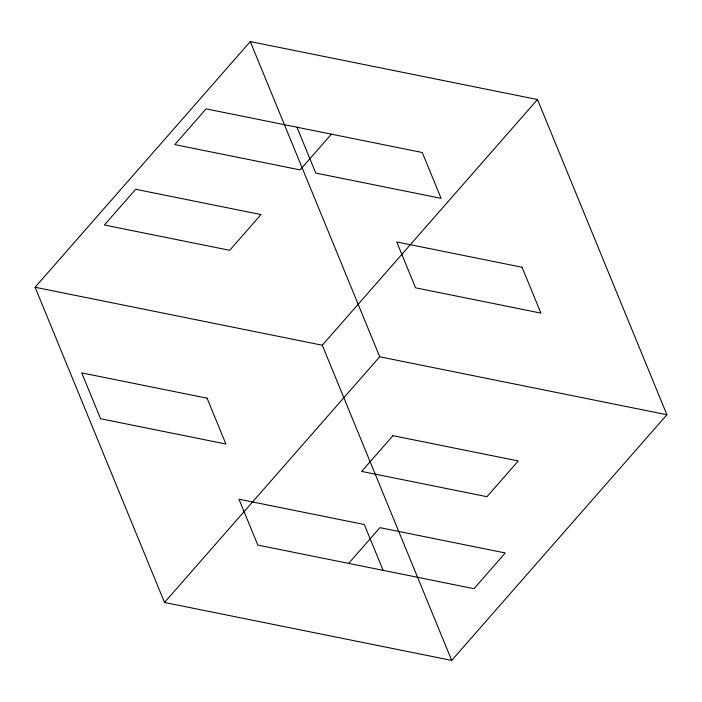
<?xml version="1.0" encoding="UTF-8"?>
<svg xmlns="http://www.w3.org/2000/svg" width="702" height="702" viewBox="0 0 702 702"><rect width="100%" height="100%" fill="white"/><g stroke="black" fill="none" stroke-linecap="round" stroke-linejoin="round"><path stroke-width="1.05" d="M35.1 287.258L250.298 41.585L537.486 99.535L666.9 414.742L451.702 660.415L164.514 602.465L35.1 287.258L322.279 345.208L451.702 660.415M331.414 134.17L300.114 169.902L174.798 144.621L206.098 108.88L422.271 152.501L441.093 198.35L315.777 173.061L296.955 127.22M322.279 345.208L537.486 99.535M164.514 602.465L379.721 356.791L666.9 414.742M348.657 563.408L379.957 527.667L505.273 552.957L473.973 588.688L257.801 545.068L238.978 499.219L364.294 524.508L383.116 570.357M250.298 41.585L379.721 356.791M135.67 189.286L104.37 225.017L229.686 250.307L260.986 214.566L135.67 189.286M392.953 435.679L361.653 471.411L486.969 496.7L518.269 460.968L392.953 435.679M522.06 267.251L396.744 241.962L415.566 287.811L540.882 313.101L522.06 267.251M207.064 398.174L81.748 372.885L100.579 418.734L225.895 444.015L207.064 398.174"/></g></svg>
